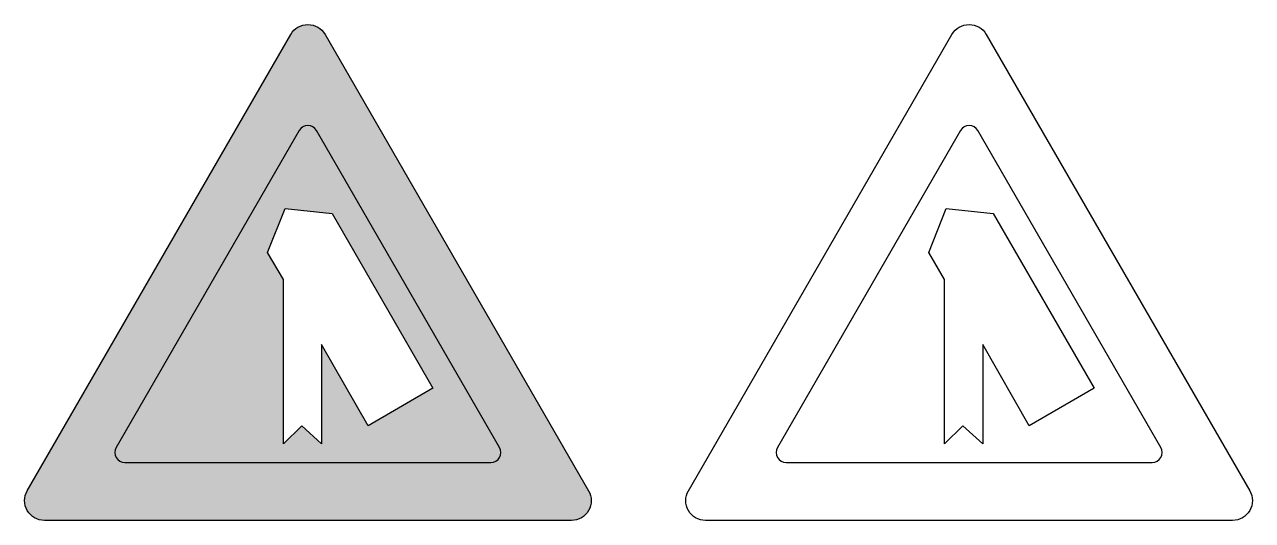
# Model space of a CAD drawing. Extents: x 579 to 1879, y 3 to 529.
import ezdxf

# ---------------------------------------------------------------- set-up
doc = ezdxf.new("R2010")
doc.units = 0
doc.header["$MEASUREMENT"] = 0

msp = doc.modelspace()

# ---------------------------------------------------------------- hatches: boundary and pattern name
h = msp.add_hatch(color=1)
edge = h.paths.add_edge_path()
edge.add_line((897.3242047546087, 518.0930000000001), (1176.317204754609, 34.85879999999997))
edge.add_arc((1158.104758701456, 24.36331715398166), 21.02018913830413, -89.93881766009122, 29.95402134453559, ccw=False)
edge.add_line((1158.127204754609, 3.34314), (600.1312047546089, 3.34509))
edge.add_arc((600.1500997203441, 24.36666812057468), 21.02158661231721, 150.0527378198386, 269.948500464955, ccw=False)
edge.add_line((581.935204754609, 34.8607), (860.9312047546086, 518.0930000000001))
edge.add_arc((879.1277047546087, 507.5657841203058), 21.02224741619433, 30.050656878707116, 149.9493431212929, ccw=False)
edge = h.paths.add_edge_path(flags=16)
edge.add_arc((1072.8978932725, 75.33938525814727), 10.6050893459825, 270.0503068552244, 389.945553566912)
edge.add_line((1082.087204754609, 80.6332), (888.308204754609, 416.266))
edge.add_arc((879.129204754609, 410.9547748072997), 10.6048646407003, 30.05487035694186, 149.9451296430582)
edge.add_line((869.9502047546089, 416.266), (676.1732047546088, 80.6327))
edge.add_arc((685.3622232536062, 75.33871549146778), 10.60492022372139, 150.0528615176328, 269.9458725023034)
edge.add_line((685.3522047546089, 64.7338), (1072.907204754609, 64.7343))
h = msp.add_hatch(color=7)
h.paths.add_polyline_path([(888.308204754609, 416.266, 0.5767119999999999), (869.9502047546089, 416.266), (676.1732047546088, 80.6327, 0.5767280000000001), (685.3522047546089, 64.7338), (1072.907204754609, 64.7343, 0.576741), (1082.087204754609, 80.6332)])
h.paths.add_polyline_path([(904.6922047546088, 328.558), (1011.437204754609, 143.3770000000001), (942.7472047546089, 103.4630000000001), (893.5542047546086, 189.7880000000001), (893.5542047546087, 84.43400000000014), (872.6682047546091, 103.4630000000001), (853.1752047546088, 84.43399999999987), (853.1752047546088, 258.4769999999998), (836.4672047546088, 287.2520000000002), (855.0322047546088, 333.664)], flags=16)

# ---------------------------------------------------------------- linework, layer by layer
at = {"color": 1}
msp.add_lwpolyline([(897.3242047546087, 518.0930000000001), (1176.317204754609, 34.8588, -0.576727), (1158.127204754609, 3.34314), (600.1312047546089, 3.34509, -0.5767439999999999), (581.935204754609, 34.8607), (860.9312047546086, 518.0930000000001, -0.576761)], format="xyb", close=True, dxfattribs=at)
for points in [[(1597.324204754609, 518.0930000000001), (1876.317204754609, 34.8588, -0.576727), (1858.127204754609, 3.34314), (1300.131204754609, 3.34509, -0.5767439999999999), (1281.935204754609, 34.8607), (1560.931204754609, 518.0930000000001, -0.576761)], [(1072.907204754609, 64.7343, 0.576741), (1082.087204754609, 80.6332), (888.308204754609, 416.266, 0.576712), (869.9502047546089, 416.266), (676.1732047546088, 80.6327, 0.576728), (685.3522047546089, 64.7338)], [(1772.907204754609, 64.7343, 0.576741), (1782.087204754609, 80.6332), (1588.308204754609, 416.266, 0.576712), (1569.950204754609, 416.266), (1376.173204754609, 80.6327, 0.576728), (1385.352204754609, 64.7338)]]:
    msp.add_lwpolyline(points, format="xyb", close=True)
for points in [[(836.4672047546087, 287.252), (855.0322047546088, 333.664), (904.6922047546088, 328.558), (1011.437204754609, 143.377), (942.7472047546089, 103.463), (893.5542047546087, 189.788), (893.5542047546087, 84.434), (872.668204754609, 103.463), (853.1752047546088, 84.434), (853.1752047546088, 258.477)], [(1536.467204754609, 287.252), (1555.032204754609, 333.664), (1604.692204754609, 328.558), (1711.437204754609, 143.377), (1642.747204754609, 103.463), (1593.554204754609, 189.788), (1593.554204754609, 84.434), (1572.668204754609, 103.463), (1553.175204754609, 84.434), (1553.175204754609, 258.477)]]:
    msp.add_lwpolyline(points, close=True)

doc.saveas('drawing.dxf')
